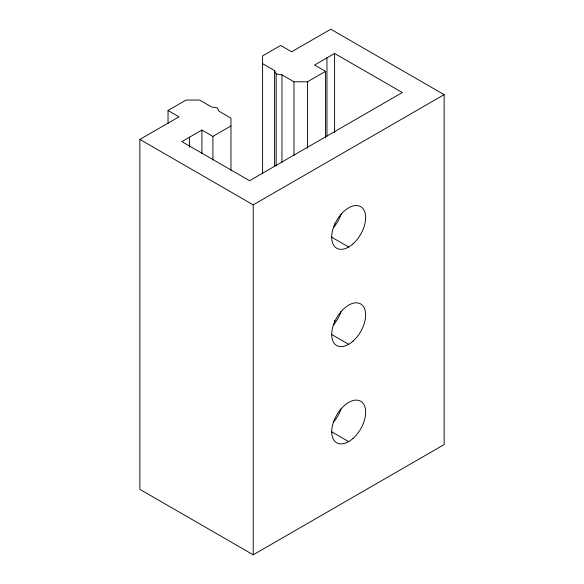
<?xml version="1.0" encoding="UTF-8"?>
<svg xmlns="http://www.w3.org/2000/svg" width="584" height="584" viewBox="0 0 584 584"><rect width="100%" height="100%" fill="white"/><g stroke="black" fill="none" stroke-linecap="round" stroke-linejoin="round"><path stroke-width="0.88" d="M168.031 123.246L168.031 110.485L186.099 100.054L199.597 100.054L211.598 106.982L217.409 107.879L218.963 111.23L230.965 118.158L230.965 170.608M262.596 173.952L262.596 55.889L280.663 45.457L291.642 51.794L330.778 29.2L444.125 94.645L444.125 444.585L253.222 554.8L139.875 489.356L139.875 139.415L179.011 116.822L168.031 110.485M230.965 125.954L212.897 136.386L201.918 130.049L181.872 141.62L249.587 180.712L402.303 92.542L334.596 53.451L314.55 65.021L325.529 71.358L325.529 137.882M262.596 63.685L274.597 70.613L276.152 73.964L281.962 74.861L293.964 81.789L307.461 81.789L325.529 71.358M139.875 139.415L253.222 204.86L444.125 94.645M331.435 237.075L348.677 247.032M331.435 334.362L348.677 344.319M331.435 431.649L348.677 441.599M334.596 53.451L334.596 132.729M334.596 223.862L334.596 226.599M334.596 320.463L334.596 324.105M326.96 57.86L326.96 136.225M307.461 81.789L307.461 148.314M293.964 81.789L293.964 155.607M281.962 74.861L281.962 162.345M276.152 73.964L276.152 166.002M274.597 70.613L274.597 166.301M253.222 204.86L253.222 554.8M212.897 136.386L212.897 160.082M201.918 130.049L201.918 153.745M189.508 137.211L189.508 147.234M341.231 311.279A24.002 13.855 -60 0 1 333.311 324.996M341.231 408.559A24.002 13.855 -60 0 1 333.311 422.283M341.231 213.992A24.002 13.855 -60 0 1 333.311 227.716M353.064 341.114A24.002 13.855 -60 0 0 360.671 303.935A24.002 13.855 -60 0 0 332.281 329.113A24.002 13.855 -60 0 0 353.064 341.114M353.064 438.394A24.002 13.855 -60 0 0 360.671 401.223A24.002 13.855 -60 0 0 332.281 426.4A24.002 13.855 -60 0 0 353.064 438.394M353.064 243.827A24.002 13.855 -60 0 0 360.671 206.648A24.002 13.855 -60 0 0 332.281 231.826A24.002 13.855 -60 0 0 353.064 243.827"/></g></svg>
